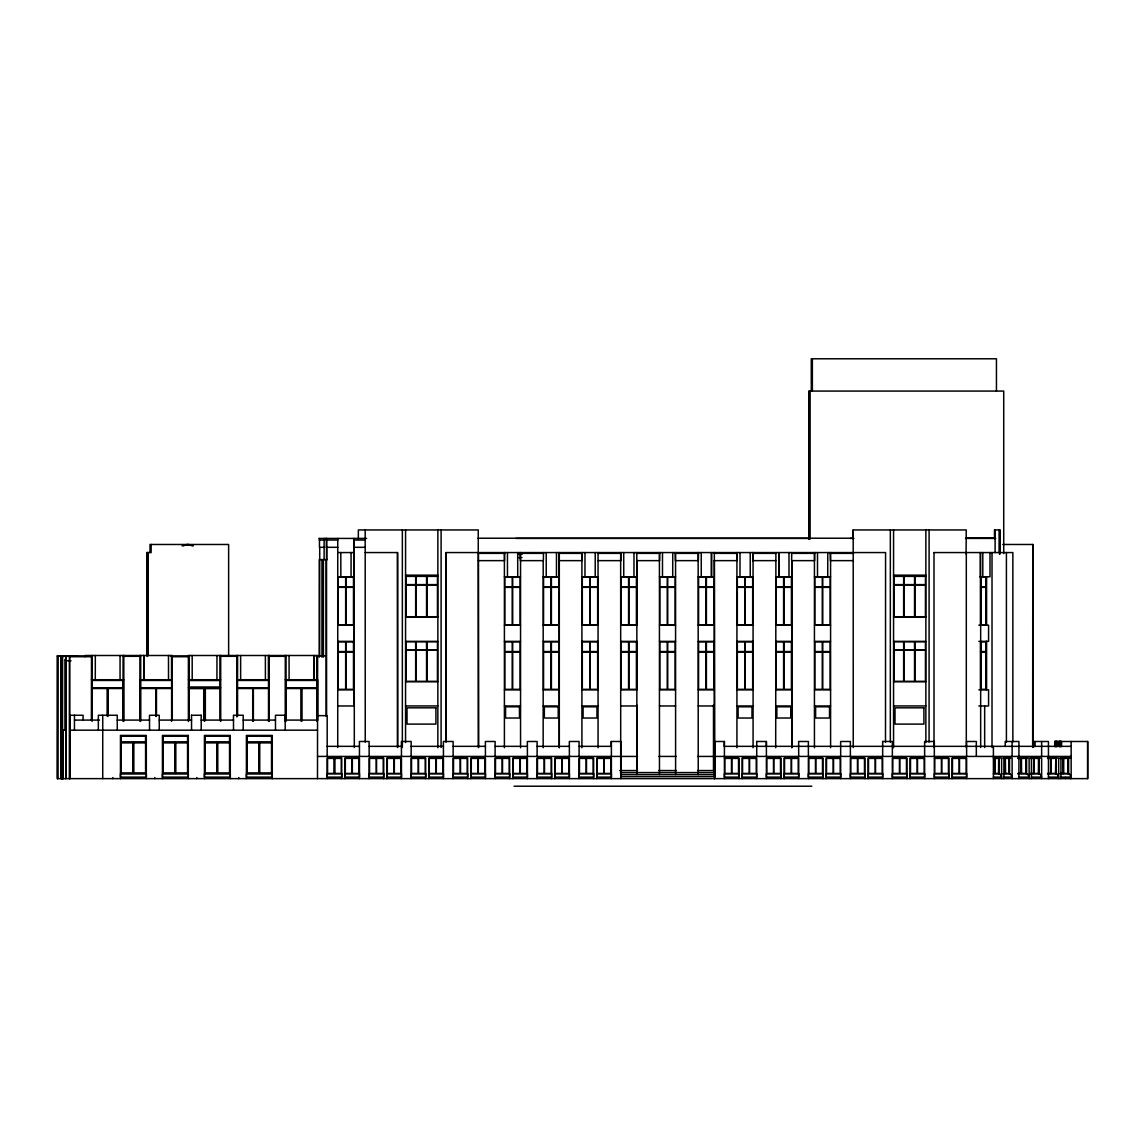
<?xml version="1.0" encoding="UTF-8"?>
<svg xmlns="http://www.w3.org/2000/svg" width="1145" height="1145" viewBox="0 0 1145 1145"><rect width="100%" height="100%" fill="white"/><g stroke="black" fill="none" stroke-linecap="round" stroke-linejoin="round"><path stroke-width="1.5" d="M147.104 655.799L147.161 552.563M147.533 655.584L147.533 552.563L147.59 655.799M147.891 655.799L147.891 552.563M150.024 552.563L150.024 544.476L228.628 544.476L228.628 655.298M1065.494 778.629L1065.58 777.426M182.112 545.764L187.208 544.476L192.303 545.764M183.114 545.764L188.224 544.476L193.319 545.764M853.168 538.651L853.168 529.949L966.237 529.949L966.094 554.008M478.037 538.222L853.268 538.222M966.094 538.021L995.105 538.021M319.212 538.422L366.629 538.422M515.894 538.422L809.959 538.422M850.349 538.422L853.927 538.422M965.55 538.422L995.678 538.422M324.407 540.039L319.212 540.039L319.269 538.422M337.804 540.039L326.067 540.039L326.067 538.422M365.255 540.039L353.877 540.039L353.948 538.422L353.891 705.964L337.746 705.964M1002.762 544.476L1032.976 544.476L1032.976 747.413M324.522 547.31L319.441 547.31L319.498 540.039M337.789 547.31L326.296 547.31L326.368 540.039M354.091 547.31L365.241 547.31M337.746 552.563L353.891 552.563M365.212 552.563L397.573 552.563L397.573 747.485L397.501 552.563M446.02 552.563L446.02 742.117L445.949 552.563L885.572 552.563L885.5 742.117M933.934 552.563L1012.867 552.563L1012.867 742.117M478.224 553.364L504.773 553.364L504.773 552.563M520.202 553.364L543.517 553.364M558.96 553.364L582.275 553.364L582.275 552.563M621.034 553.364L597.719 553.364L597.776 552.563M675.221 553.364L698.536 553.364M752.737 553.364L776.052 553.364L776.052 552.563M830.24 553.364L853.555 553.364L853.555 552.563M518.47 554.38L522.034 554.38M518.47 557.601L522.034 557.601M327.27 559.619L319.255 559.619L319.255 657.144M478.467 560.635L504.587 560.635L504.587 553.364M559.118 560.635L582.118 560.635L582.118 553.364M597.876 560.635L620.862 560.635L621.034 552.563M636.634 560.635L659.62 560.635L659.62 553.364M714.136 560.635L737.137 560.635L737.137 553.364M752.895 560.635L775.895 560.635M853.397 560.635L830.397 560.635L830.311 552.563M405.559 575.162L437.877 575.162M893.544 575.162L925.861 575.162M405.559 575.964L437.862 575.964M893.544 575.964L925.847 575.964M337.746 576.779L353.905 576.779M504.401 576.779L520.546 576.779M543.145 576.779L559.304 576.779M581.903 576.779L598.062 576.779M620.662 576.779L636.806 576.779M659.42 576.779L675.564 576.779M698.164 576.779L714.323 576.779M736.922 576.779L753.081 576.779M775.68 576.779L791.825 576.779M814.438 576.779L830.583 576.779M979.791 576.779L989.996 576.779L989.996 552.563M986.274 577.266L980.492 577.266L980.492 586.956L986.274 586.956M426.956 584.608L437.462 584.608L437.447 576.379L405.96 576.379L405.96 584.608L415.664 584.608L415.664 576.379M426.956 584.938L437.462 584.938L437.462 616.726L426.956 616.726L426.956 584.938M986.274 587.342L980.492 587.342L980.492 624.741L986.274 624.741M405.559 617.141L437.862 617.141M893.544 617.141L925.861 617.141M337.746 625.227L353.919 625.227L353.919 641.372L337.746 641.372M504.401 625.227L520.56 625.227M543.145 625.227L559.318 625.227M581.903 625.227L598.076 625.227M620.662 625.227L636.82 625.227M659.42 625.227L675.579 625.227M698.164 625.227L714.337 625.227M736.922 625.227L753.095 625.227M775.68 625.227L791.839 625.227M814.438 625.227L830.597 625.227M978.846 625.227L988.579 625.227L988.579 641.372L978.846 641.372M405.559 641.357L437.862 641.357M504.401 641.372L520.56 641.372M543.145 641.372L559.318 641.372M581.903 641.372L598.076 641.372M620.662 641.372L636.82 641.372M659.42 641.372L675.579 641.372M698.164 641.372L714.337 641.372M736.922 641.372L753.095 641.372M775.68 641.372L791.839 641.372M814.438 641.372L830.597 641.372M893.544 641.357L925.861 641.357M986.274 641.858L980.492 641.858L980.492 651.548L986.274 651.548M426.956 649.845L437.462 649.845L437.462 641.772L405.96 641.772L405.96 649.845L415.664 649.845L415.649 641.772M426.956 650.16L437.462 650.16L437.447 681.332L426.956 681.332L426.956 650.16M986.274 651.934L980.492 651.934L980.492 689.333L986.274 689.333M85.116 655.498L172.237 655.498M188.381 655.498L317.566 655.498M57.25 655.899L92.602 655.899M170.39 655.899L189.855 655.899M315.834 655.899L326.139 655.899M123.517 656.314L123.517 655.498L123.474 656.314L140.32 656.314L140.32 655.498M285.649 656.314L268.803 656.314L268.846 655.498M69.616 656.715L91.872 656.715M60.785 660.765L62.474 660.765M71.019 660.765L65.666 660.765L65.723 655.899M91.4 679.729L123.803 679.729M139.948 679.729L172.351 679.729M188.381 679.729L220.684 679.729M236.829 679.729L269.232 679.729L269.232 720.348M285.277 679.729L317.68 679.729L317.68 720.348M405.559 681.733L437.862 681.733M893.544 681.733L925.861 681.733M188.395 687.801L220.684 687.801M91.8 688.202L123.388 688.202M140.348 688.202L171.936 688.202M237.23 688.202L268.832 688.202M285.677 688.202L317.279 688.202M337.746 689.82L353.919 689.82L353.919 705.964M504.401 689.82L520.56 689.82M543.145 689.82L559.318 689.82M581.903 689.82L598.076 689.82M620.662 689.82L636.82 689.82M659.42 689.82L675.579 689.82M698.164 689.82L714.337 689.82M736.922 689.82L753.095 689.82M775.68 689.82L791.839 689.82M814.438 689.82L830.597 689.82M978.846 689.82L988.579 689.82L988.579 705.964L978.846 705.964M405.559 705.95L437.862 705.95M504.401 705.964L520.56 705.964M543.159 705.964L559.318 705.964M581.918 705.964L598.076 705.964M620.662 705.964L636.82 705.964M659.42 705.964L675.579 705.964M698.164 705.964L714.337 705.964M736.936 705.964L753.095 705.964M775.68 705.964L791.839 705.964M814.438 705.964L830.597 705.964M893.544 705.95L925.861 705.95M191.487 715.253L201.234 715.253M317.437 715.654L327.184 715.654L327.184 756.43M74.454 720.09L99.515 720.09M117.248 720.09L149.551 720.09M159.227 720.09L191.544 720.09M201.205 720.09L233.523 720.09M243.198 720.09L275.501 720.09M285.177 720.09L317.494 720.09M62.245 730.181L65.709 730.181M70.074 730.181L317.494 730.181M188.31 735.433L162.433 735.433L162.433 778.629M145.902 735.763L120.869 735.763L120.869 773.447L145.902 773.447L145.902 735.763L145.902 773.447M187.894 735.763L162.848 735.763L162.862 773.447L187.894 773.447L187.894 735.763L187.88 773.447M714.494 741.488L724.413 741.488L724.413 778.629M756.659 741.488L766.406 741.488L766.406 756.43M882.609 741.488L892.356 741.488L892.356 756.43M120.869 742.432L145.902 742.432M162.862 742.432L187.88 742.432M204.84 742.432L229.873 742.432M246.833 742.432L271.852 742.432M327.169 746.34L359.473 746.34M369.148 746.34L401.466 746.34M411.127 746.34L443.444 746.34M453.119 746.34L485.437 746.34M495.098 746.34L527.416 746.34M537.091 746.34L569.394 746.34M579.069 746.34L611.387 746.34M1071.162 746.34L724.184 746.34L724.37 741.488M317.494 756.43L637.507 756.43M658.718 756.43L676.38 756.43M697.591 756.43L1071.162 756.43M724.399 758.047L738.954 758.047L738.954 778.629M934.32 758.047L948.876 758.047L948.876 778.629M993.402 758.047L1001.617 758.047L1001.617 778.629M1002.963 758.047L1012.123 758.047L1012.123 778.629M1017.762 758.047L1029.14 758.047L1029.14 778.629M1030.257 758.047L1041.635 758.047L1041.635 778.629M1047.56 758.047L1058.667 758.047L1058.667 778.629M1060.055 758.047L1071.162 758.047M334.583 758.405L341.296 758.405L341.282 773.419L334.583 773.419L334.583 758.405L334.583 773.419M791.567 758.405L798.28 758.405L798.265 773.419L791.567 773.419M998.812 758.405L994.547 758.405L994.547 773.419L998.812 773.419M1009.303 758.405L1005.038 758.405L1005.038 773.419L1009.303 773.419M1017.905 758.405L1026.278 758.405M1030.4 758.405L1038.773 758.405M1047.575 758.405L1055.804 758.405L1055.518 773.419M1060.07 758.405L1068.285 758.405M619.831 770.556L637.507 770.556M658.718 770.556L676.38 770.556M697.591 770.556L714.365 770.556M620.676 772.574L714.509 772.574M604.259 773.419L610.958 773.419L610.958 758.405L604.259 758.405L604.259 773.419M1017.905 773.419L1026.278 773.419M1030.4 773.419L1038.773 773.419M1047.575 773.419L1055.804 773.419M1060.07 773.419L1068.285 773.419M993.33 773.791L999.9 773.791L1001.617 777.111L993.402 777.111M1002.963 773.791L1010.391 773.791L1012.123 777.111L1003.893 777.111M1017.762 773.791L1027.423 773.791L1029.14 777.111L1018.921 777.111M1030.257 773.791L1039.918 773.791L1041.635 777.111L1031.416 777.111M1047.56 773.791L1056.949 773.791L1058.667 777.111L1048.448 777.111M1060.055 773.791L1069.43 773.791L1071.162 777.111L1060.943 777.111M620.662 552.563L620.704 774.592L714.509 774.592M620.848 776.611L714.537 776.611L714.323 552.563M514.076 786.214L811.834 786.214M1070.045 778.6L1069.96 777.426M620.704 770.556L620.704 774.592M1087.564 741.488L1087.564 778.629M1071.147 741.488L1071.162 778.629M1068.571 758.047L1068.571 773.791M1068.285 758.047L1068.285 773.791M1067.999 758.405L1067.999 773.419M1063.576 758.405L1063.576 773.419M1063.433 758.405L1063.347 773.419M1063.204 758.405L1063.29 773.419M1063.061 758.405L1063.061 773.419M1061.458 746.468L1061.458 741.488L1061.229 746.468M1061.172 741.488L1060.986 746.468M1060.928 741.488L1060.742 746.468M1060.943 758.047L1060.943 778.629M1060.699 741.488L1060.513 746.468M1060.456 741.488L1060.27 746.468M1060.213 741.488L1060.041 746.468M1059.984 741.488L1059.798 746.468M1059.74 741.488L1059.554 746.468M1059.511 741.488L1059.325 746.468M1059.268 741.488L1059.082 746.468M1059.025 741.488L1058.853 746.468L1058.796 741.488M1057.365 741.488L1057.136 746.468M1057.078 741.488L1056.892 746.468M1056.835 741.488L1056.649 746.468M1056.606 741.488L1056.42 746.468M1056.363 741.488L1056.177 746.468M1056.119 741.488L1055.948 746.468M1056.076 758.047L1056.076 773.791M1055.89 741.488L1055.704 746.468M1055.79 758.047L1055.79 773.791M1055.647 741.488L1055.475 746.468M1055.418 741.488L1055.232 746.468M1055.175 741.488L1054.989 746.468M1054.931 741.488L1054.76 746.468M1054.702 746.468L1054.702 741.488L1087.75 741.488L1087.75 778.629L57.25 778.629L57.364 655.899M1051.081 758.405L1050.938 773.419M1050.867 758.405L1050.709 773.419M1050.566 758.405L1050.566 773.419M1048.448 756.43L1048.448 741.488L1034.536 741.488L1034.608 746.468M1048.448 758.047L1048.448 778.629M1041.635 741.488L1041.635 756.43M1039.059 758.047L1039.059 773.791M1038.758 758.047L1038.758 773.791M1034.751 741.488L1034.751 746.468M1034.049 758.405L1034.049 773.419M1033.835 758.405L1033.763 773.419M1033.692 758.405L1033.549 773.419M1032.776 544.476L1032.661 747.413M1031.416 758.047L1031.416 778.629M1026.564 758.047L1026.564 773.791M1026.278 758.047L1026.278 773.791M1025.992 758.405L1025.992 773.419M1021.426 758.405L1021.569 773.419M1021.283 758.405L1021.197 773.419M1021.054 758.405L1021.054 773.419M1018.921 756.43L1018.921 741.488L1005.224 741.488L1005.224 746.468M1018.921 758.047L1018.921 778.629M1012.123 741.488L1012.123 756.43M1009.532 758.047L1009.532 773.791M1009.246 758.047L1009.246 773.791M1009.017 758.405L1009.16 773.419M1006.412 552.563L1006.412 742.117M1005.367 758.405L1005.51 773.419M1005.224 758.405L1005.324 773.419M1003.721 553.593L1003.721 391.075L808.857 391.075L808.857 539.309M1003.893 758.047L1003.893 778.629M999.957 552.563L999.957 529.949L994.475 529.949L994.475 538.651M999.742 529.949L999.728 554.294M999.542 529.949L999.542 554.294M999.313 529.949L999.313 552.563M999.041 758.047L999.041 773.791M998.755 758.047L998.755 773.791M998.669 758.405L998.526 773.419M996.451 391.075L996.451 358.786L811.29 358.786L811.29 391.075M995.105 529.949L995.105 552.563M994.876 758.405L995.019 773.419M994.733 758.405L994.833 773.419M993.402 746.34L993.402 778.629M992.014 552.563L992.014 747.485M986.561 576.779L986.561 625.227M986.561 641.372L986.561 689.82M986.274 576.779L986.274 625.227M986.274 641.372L986.274 689.82M985.988 577.266L985.988 586.956M985.988 587.342L985.988 624.741M985.988 641.858L985.988 651.548M985.988 651.934L985.988 689.333M984.657 706.35L984.657 747.485M982.796 552.563L982.796 576.779M981.007 577.266L981.007 586.956M981.007 587.342L981.007 624.741M981.007 641.858L981.007 651.548M981.007 651.934L981.007 689.333M980.664 552.563L980.664 747.485M980.249 552.563L980.249 576.779M976.327 756.43L976.327 741.488L966.58 741.488L966.638 756.43M966.638 778.629L966.638 758.047L952.082 758.047L952.096 778.629M966.308 552.563L966.308 747.485M934.334 756.43L934.334 741.488L924.602 741.488L924.645 756.43M934.334 758.047L934.334 778.629M934.005 552.563L934.005 747.485M929.096 529.949L929.082 742.117M925.861 529.949L925.861 742.504M924.645 778.629L924.645 758.047L910.089 758.047L910.118 778.629M914.955 576.379L914.941 584.608L925.446 584.608L925.446 576.379L893.959 576.379L893.959 584.608L903.648 584.608L903.648 576.379M914.941 641.772L914.955 649.845L925.446 649.845L925.446 641.772L893.959 641.772L893.959 649.845L903.648 649.845L903.648 641.772M914.54 576.379L914.54 584.608L904.049 584.608L904.049 576.379M914.54 641.772L914.54 649.845L904.049 649.845L904.049 641.772M906.883 778.629L906.883 758.047L892.327 758.047L892.356 778.629M893.572 529.949L893.558 747.728M890.338 529.949L890.323 742.16M882.666 741.488L882.666 756.43M882.666 778.629L882.666 758.047L868.11 758.047L868.139 778.629M864.904 778.629L864.904 758.047L850.349 758.047L850.377 778.629M853.197 529.949L853.24 747.528M850.377 756.43L850.377 741.488L840.63 741.488L840.688 756.43M840.688 778.629L840.659 758.047L826.132 758.047L826.146 778.629M830.583 552.563L830.597 747.728M827.763 552.563L827.735 576.779M822.926 778.629L822.926 758.047L808.37 758.047L808.384 778.629M817.501 552.563L817.516 576.779M814.811 552.563L814.811 553.364L791.481 553.364L791.553 552.563M814.639 553.364L814.639 560.635L791.653 560.635L791.71 553.364M814.438 552.563L814.438 747.728M812.363 358.786L812.363 391.075M809.959 391.075L809.959 539.309M809.4 391.075L809.4 539.309M808.384 756.43L808.384 741.488L798.637 741.488L798.695 756.43M798.695 778.629L798.695 758.047L784.139 758.047L784.168 778.629M791.868 560.635L791.868 747.528M791.825 561.207L791.839 747.728M791.567 758.405L791.567 773.419M788.991 552.563L789.005 576.779M780.933 778.629L780.919 758.047L766.377 758.047L766.406 778.629M775.895 553.364L775.695 747.728M766.349 741.488L766.349 746.468M756.716 741.488L756.716 756.43M756.716 778.629L756.716 758.047L742.16 758.047L742.175 778.629M753.066 552.563L753.081 747.728M752.795 552.563L752.952 560.635M750.233 552.563L750.247 576.779M740.013 552.563L739.985 576.779M737.294 552.563L737.294 553.364L713.979 553.364L714.036 552.563M736.922 552.563L736.936 747.728M714.723 741.488L714.723 778.629M714.365 560.635L714.537 778.629M713.492 705.091L713.492 770.556M701.241 552.563L701.255 576.779M698.536 552.563L698.378 560.635L675.378 560.635L675.292 552.563M698.164 552.563L698.221 774.592M675.564 552.563L675.607 774.592M672.745 552.563L672.716 576.779M662.497 552.563L662.483 576.779M659.792 552.563L659.792 553.364L636.463 553.364L636.534 552.563M659.42 552.563L659.463 774.592M636.849 560.635L636.849 774.592M636.806 552.563L636.806 625.227M636.806 641.372L636.806 689.82M636.792 705.062L636.792 771.029M633.986 552.563L633.972 576.779M623.724 552.563L623.753 576.779M620.876 778.629L621.077 741.488L611.158 741.488L611.158 746.468M611.387 741.488L611.387 756.43M611.387 778.629L611.387 758.047L596.831 758.047L596.846 778.629M598.048 552.563L598.062 747.728M595.228 552.563L595.214 576.779M593.625 778.629L593.625 758.047L579.069 758.047L579.084 778.629M584.995 552.563L584.966 576.779M581.903 552.563L581.918 747.728M579.084 756.43L579.084 741.488L569.337 741.488L569.394 756.43M569.394 778.629L569.394 758.047L554.838 758.047L554.867 778.629M559.304 552.563L559.304 747.728M559.189 553.364L559.275 747.528M559.018 552.563L559.018 553.364M556.47 552.563L556.456 576.779M551.632 778.629L551.632 758.047L537.077 758.047L537.105 778.629M546.222 552.563L546.237 576.779M543.517 552.563L543.36 560.635L520.36 560.635L520.202 552.563M543.202 560.635L543.159 747.728M537.105 756.43L537.105 741.488L527.358 741.488L527.416 756.43M527.416 778.629L527.416 758.047L512.86 758.047L512.888 778.629M520.546 552.563L520.56 747.728M517.697 552.563L517.726 576.779M509.654 778.629L509.654 758.047L495.098 758.047L495.112 778.629M507.464 552.563L507.478 576.779M504.401 552.563L504.401 747.728M495.112 756.43L495.112 741.488L485.38 741.488L485.437 756.43M485.437 778.629L485.437 758.047L470.881 758.047L470.896 778.629M478.467 553.364L478.653 747.528M478.324 747.485L478.252 529.949L358.356 529.949L358.356 538.651M467.661 778.629L467.661 758.047L453.105 758.047L453.134 778.629M453.134 756.43L453.134 741.488L443.387 741.488L443.444 756.43M443.444 778.629L443.444 758.047L428.888 758.047L428.917 778.629M441.111 529.949L441.097 747.513M437.862 529.949L437.848 747.728M426.956 576.379L426.956 584.608M426.956 641.772L426.956 649.845M426.555 576.379L426.555 584.608L416.064 584.608L416.064 576.379M426.555 641.772L426.555 649.845L416.064 649.845L416.064 641.772M425.682 778.629L425.682 758.047L411.127 758.047L411.155 778.629M411.155 756.43L411.155 741.488L401.408 741.488L401.466 756.43M405.573 529.949L405.559 742.504M402.353 529.949L402.353 747.513M401.466 778.629L401.466 758.047L386.91 758.047L386.924 778.629M383.704 778.629L383.704 758.047L369.148 758.047L369.162 778.629M369.162 756.43L369.105 741.488L359.416 741.488L359.473 756.43M365.183 529.949L365.241 742.132M359.473 778.629L359.473 758.047L344.917 758.047L344.946 778.629M354.163 540.039L354.32 747.485M351.071 552.563L351.057 576.779M341.711 778.629L341.711 758.047L327.155 758.047L327.184 778.629M340.809 552.563L340.838 576.779M337.746 538.422L337.732 747.485M326.754 538.422L326.754 559.619M326.525 547.31L326.583 715.324M326.096 559.619L326.139 716.369M324.121 538.422L324.121 559.619M323.405 559.619L323.405 657.144M321.945 559.619L321.945 657.144M319.727 547.31L319.655 656.343M317.609 655.899L317.494 778.629M317.265 719.947L317.279 680.13L285.677 680.13L285.677 719.947M316.95 721.379L316.95 688.517L301.793 688.517L301.793 721.379M316.864 655.498L316.864 679.729M301.478 688.202L301.478 719.947M301.149 721.379L301.149 688.517L286.007 688.517L286.007 721.379M289.07 655.498L289.084 679.729M286.035 655.498L286.021 679.729M285.649 655.498L285.606 656.314M285.277 655.498L285.32 721.393M285.191 730.181L285.191 715.253L275.458 715.253L275.501 730.181M272.281 778.629L272.267 735.433L246.404 735.433L246.404 778.629M269.132 655.498L269.175 721.393M268.832 719.947L268.832 680.13L237.23 680.13L237.23 716.412M268.417 655.498L268.402 679.729M268.502 721.379L268.502 688.517L253.36 688.517L253.36 721.379M265.382 655.498L265.397 679.729M259.342 742.432L259.342 773.447M253.031 688.202L253.031 719.947M252.716 721.379L252.716 688.517L237.559 688.517L237.559 716.197M243.212 730.181L243.212 715.253L233.465 715.253L233.523 730.181M240.622 655.498L240.65 679.729M238.818 777.584L238.79 778.629M237.602 655.498L237.573 679.729M237.201 655.498L237.158 656.314L220.37 656.314L220.412 655.498M236.829 655.498L236.829 716.813M230.288 778.629L230.274 735.433L204.425 735.433L204.425 778.629M220.684 655.498L220.727 721.393M219.969 655.498L219.954 679.729M219.883 720.52L219.883 688.603L205.341 688.603L205.341 720.52M217.35 742.432L217.35 773.447M216.963 655.498L216.935 679.729M204.54 687.801L204.54 721.35M203.724 720.52L203.724 688.603L189.197 688.603L189.197 720.52M201.177 715.253L201.234 730.181M196.84 777.584L196.797 778.629M192.174 655.498L192.203 679.729M191.544 715.253L191.544 730.181M189.154 655.498L189.154 679.729M188.753 655.899L188.71 656.715L171.922 656.715L171.965 655.899M188.395 655.899L188.381 721.479M188.295 735.433L188.31 778.629M175.371 742.432L175.371 773.447M172.237 655.899L172.28 720.033M171.936 719.947L171.936 680.13L140.348 680.13L140.348 719.947M171.535 655.498L171.535 679.729M171.621 721.379L171.621 688.517L156.464 688.517L156.464 716.197M168.487 655.498L168.515 679.729M159.241 730.181L159.241 715.253L149.494 715.253L149.551 730.181M156.149 688.202L156.149 716.412M155.82 716.197L155.82 688.517L140.678 688.517L140.678 721.379M154.818 777.584L154.861 778.629M151.126 544.476L151.126 552.563L146.789 552.563L146.789 655.799M146.331 778.629L146.302 735.433L120.454 735.433L120.454 778.629M143.755 655.498L143.755 679.729M143.74 655.498L143.74 679.729M140.706 655.498L140.692 679.729M139.948 655.498L139.991 721.393M133.392 742.432L133.392 773.447M123.803 655.498L123.846 721.393M123.402 719.947L123.388 680.13L91.8 680.13L91.8 719.947M123.087 655.498L123.073 679.729M123.073 721.379L123.073 688.517L107.916 688.517L107.916 716.197M120.068 655.498L120.053 679.729M117.262 730.181L117.262 715.253L98.341 715.253L98.341 730.181M112.868 777.584L112.84 778.629M107.601 688.202L107.601 716.412M107.272 716.197L107.272 688.517L92.115 688.517L92.13 721.379M102.735 715.253L102.735 778.629M95.321 655.498L95.293 679.729M92.244 655.498L92.244 679.729M91.872 655.899L91.829 656.715M91.5 655.498L91.4 720.348M85.002 655.899L85.002 656.715M83.084 720.234L83.084 715.253L70.074 715.253L70.074 778.629M77.474 655.899L59.941 655.899M74.454 715.253L74.454 730.181M69.616 655.899L69.616 778.629M69.487 655.899L69.487 778.629M66.009 656.386L66.038 778.629M65.852 655.899L65.823 778.629M64.921 659.448L64.921 730.181M63.29 655.899L63.147 656.715M62.589 655.899L62.503 778.629M62.216 655.899L62.259 778.629M62.131 655.899L61.944 778.629M61.844 655.899L61.73 778.629M61.63 655.899L61.515 778.629M61.415 655.899L61.286 778.629M61.186 655.899L61.071 778.629L60.971 655.899M57.708 655.899L57.708 778.629M57.608 655.899L57.622 778.629M345.661 577.266L338.147 577.266L338.161 586.956L345.661 586.956L345.661 577.266M353.49 577.266L345.99 577.266L345.99 586.956L353.49 586.956L353.49 577.266M512.316 577.266L504.802 577.266L504.802 586.956L512.316 586.956L512.316 577.266M520.145 577.266L512.631 577.266L512.631 586.956L520.145 586.956L520.145 577.266M551.06 577.266L543.56 577.266L543.56 586.956L551.06 586.956L551.06 577.266M558.903 577.266L551.389 577.266L551.389 586.956L558.903 586.956L558.889 577.266M589.818 577.266L582.304 577.266L582.304 586.956L589.818 586.956L589.818 577.266M597.647 577.266L590.147 577.266L590.147 586.956L597.647 586.956L597.647 577.266M628.576 577.266L621.062 577.266L621.062 586.956L628.576 586.956L628.576 577.266M636.405 577.266L628.891 577.266L628.891 586.956L636.405 586.956L636.405 577.266M667.335 577.266L659.821 577.266L659.821 586.956L667.335 586.956L667.335 577.266M675.164 577.266L667.649 577.266L667.649 586.956L675.164 586.956L675.164 577.266M706.079 577.266L698.579 577.266L698.579 586.956L706.079 586.956L706.079 577.266M713.922 577.266L706.408 577.266L706.408 586.956L713.922 586.956L713.908 577.266M744.837 577.266L737.323 577.266L737.323 586.956L744.837 586.956L744.837 577.266M752.666 577.266L745.166 577.266L745.166 586.956L752.666 586.956L752.666 577.266M783.595 577.266L776.081 577.266L776.081 586.956L783.595 586.956L783.595 577.266M791.424 577.266L783.91 577.266L783.924 586.956L791.424 586.956L791.424 577.266M822.353 577.266L814.839 577.266L814.839 586.956L822.353 586.956L822.353 577.266M830.182 577.266L822.668 577.266L822.668 586.956L830.182 586.956L830.182 577.266M415.664 584.938L405.96 584.938L405.974 616.726L415.664 616.726L415.664 584.938M426.555 584.938L416.064 584.938L416.064 616.726L426.555 616.726L426.555 584.938M903.648 584.938L893.959 584.938L893.959 616.726L903.648 616.726L903.648 584.938M914.54 584.938L904.049 584.938L904.049 616.726L914.54 616.726L914.54 584.938M925.446 584.938L914.941 584.938L914.941 616.726L925.446 616.726L925.446 584.938M345.661 587.342L338.147 587.342L338.147 624.741L345.661 624.741L345.661 587.342M353.49 587.342L345.99 587.342L345.99 624.741L353.49 624.741L353.49 587.342M512.316 587.342L504.802 587.342L504.802 624.741L512.316 624.741L512.316 587.342M520.145 587.342L512.631 587.342L512.631 624.741L520.145 624.741L520.145 587.342M551.06 587.342L543.56 587.342L543.56 624.741L551.06 624.741L551.06 587.342M558.903 587.342L551.389 587.342L551.389 624.741L558.903 624.741L558.889 587.342M589.818 587.342L582.304 587.342L582.318 624.741L589.818 624.741L589.818 587.342M597.647 587.342L590.147 587.342L590.147 624.741L597.647 624.741L597.647 587.342M628.576 587.342L621.062 587.342L621.062 624.741L628.576 624.741L628.576 587.342M636.405 587.342L628.891 587.342L628.891 624.741L636.405 624.741L636.405 587.342M667.335 587.342L659.821 587.342L659.821 624.741L667.335 624.741L667.335 587.342M675.164 587.342L667.649 587.342L667.649 624.741L675.164 624.741L675.164 587.342M706.079 587.342L698.579 587.342L698.579 624.741L706.079 624.741L706.079 587.342M713.922 587.342L706.408 587.342L706.408 624.741L713.922 624.741L713.922 587.342M744.837 587.342L737.323 587.342L737.323 624.741L744.837 624.741L744.837 587.342M752.666 587.342L745.166 587.342L745.166 624.741L752.666 624.741L752.666 587.342M783.595 587.342L776.081 587.342L776.081 624.741L783.595 624.741L783.595 587.342M791.424 587.342L783.91 587.342L783.924 624.741L791.424 624.741L791.424 587.342M822.353 587.342L814.839 587.342L814.839 624.741L822.353 624.741L822.353 587.342M830.182 587.342L822.668 587.342L822.668 624.741L830.182 624.741L830.182 587.342M345.661 641.858L338.147 641.858L338.161 651.548L345.661 651.548L345.661 641.858M353.49 641.858L345.99 641.858L345.99 651.548L353.49 651.548L353.49 641.858M512.316 641.858L504.802 641.858L504.802 651.548L512.316 651.548L512.316 641.858M520.145 641.858L512.631 641.858L512.631 651.548L520.145 651.548L520.145 641.858M551.06 641.858L543.56 641.858L543.56 651.548L551.06 651.548L551.06 641.858M558.903 641.858L551.389 641.858L551.389 651.548L558.903 651.548L558.903 641.858M589.818 641.858L582.304 641.858L582.318 651.548L589.818 651.548L589.818 641.858M597.647 641.858L590.147 641.858L590.147 651.548L597.647 651.548L597.647 641.858M628.576 641.858L621.062 641.858L621.062 651.548L628.576 651.548L628.576 641.858M636.405 641.858L628.891 641.858L628.891 651.548L636.405 651.548L636.405 641.858M667.335 641.858L659.821 641.858L659.821 651.548L667.335 651.548L667.335 641.858M675.164 641.858L667.649 641.858L667.649 651.548L675.164 651.548L675.164 641.858M706.079 641.858L698.579 641.858L698.579 651.548L706.079 651.548L706.079 641.858M713.922 641.858L706.408 641.858L706.408 651.548L713.922 651.548L713.908 641.858M744.837 641.858L737.323 641.858L737.323 651.548L744.837 651.548L744.837 641.858M752.666 641.858L745.166 641.858L745.166 651.548L752.666 651.548L752.666 641.858M783.595 641.858L776.081 641.858L776.081 651.548L783.595 651.548L783.595 641.858M791.424 641.858L783.91 641.858L783.924 651.548L791.424 651.548L791.424 641.858M822.353 641.858L814.839 641.858L814.839 651.548L822.353 651.548L822.353 641.858M830.182 641.858L822.668 641.858L822.668 651.548L830.182 651.548L830.182 641.858M415.664 650.16L405.96 650.16L405.974 681.332L415.664 681.332L415.664 650.16M426.555 650.16L416.064 650.16L416.064 681.332L426.555 681.332L426.555 650.16M903.648 650.16L893.959 650.16L893.959 681.332L903.648 681.332L903.648 650.16M914.54 650.16L904.049 650.16L904.049 681.332L914.54 681.332L914.54 650.16M925.446 650.16L914.941 650.16L914.941 681.332L925.446 681.332L925.446 650.16M345.661 651.934L338.147 651.934L338.161 689.333L345.661 689.333L345.661 651.934M353.49 651.934L345.99 651.934L345.99 689.333L353.49 689.333L353.49 651.934M512.316 651.934L504.802 651.934L504.802 689.333L512.316 689.333L512.316 651.934M520.145 651.934L512.631 651.934L512.631 689.333L520.145 689.333L520.145 651.934M551.06 651.934L543.56 651.934L543.56 689.333L551.06 689.333L551.06 651.934M558.903 651.934L551.389 651.934L551.389 689.333L558.903 689.333L558.903 651.934M589.818 651.934L582.304 651.934L582.318 689.333L589.818 689.333L589.818 651.934M597.647 651.934L590.147 651.934L590.147 689.333L597.647 689.333L597.647 651.934M628.576 651.934L621.062 651.934L621.062 689.333L628.576 689.333L628.576 651.934M636.405 651.934L628.891 651.934L628.891 689.333L636.405 689.333L636.405 651.934M667.335 651.934L659.821 651.934L659.821 689.333L667.335 689.333L667.335 651.934M675.164 651.934L667.649 651.934L667.649 689.333L675.164 689.333L675.164 651.934M706.079 651.934L698.579 651.934L698.579 689.333L706.079 689.333L706.079 651.934M713.922 651.934L706.408 651.934L706.408 689.333L713.922 689.333L713.908 651.934M744.837 651.934L737.323 651.934L737.337 689.333L744.837 689.333L744.837 651.934M752.666 651.934L745.166 651.934L745.166 689.333L752.666 689.333L752.666 651.934M783.595 651.934L776.081 651.934L776.081 689.333L783.595 689.333L783.595 651.934M791.424 651.934L783.91 651.934L783.91 689.333L791.424 689.333L791.424 651.934M822.353 651.934L814.839 651.934L814.839 689.333L822.353 689.333L822.353 651.934M830.182 651.934L822.668 651.934L822.668 689.333L830.182 689.333L830.182 651.934M123.073 680.445L92.115 680.445L92.115 687.873L123.073 687.873L123.073 680.445M171.621 680.445L140.678 680.445L140.678 687.873L171.621 687.873L171.621 680.445M219.883 680.531L189.197 680.531L189.197 686.986L219.883 686.986L219.883 680.531M268.502 680.445L237.559 680.445L237.559 687.873L268.502 687.873L268.502 680.445M316.95 680.445L286.007 680.445L286.007 687.873L316.95 687.873L316.95 680.445M519.472 706.794L505.575 706.794L505.575 718.029L519.472 718.029L519.458 706.794M558.216 706.794L544.333 706.794L544.333 718.029L558.216 718.029L558.216 706.794M596.974 706.794L583.091 706.794L583.091 718.029L596.974 718.029L596.974 706.794M751.993 706.794L738.11 706.794L738.11 718.029L751.993 718.029L751.993 706.794M790.751 706.794L776.854 706.794L776.854 718.029L790.751 718.029L790.751 706.794M829.51 706.794L815.612 706.794L815.612 718.029L829.51 718.029L829.51 706.794M435.916 707.825L407.019 707.825L407.019 724.098L435.916 724.098L435.916 707.825M923.915 707.825L895.004 707.825L895.004 724.098L923.915 724.098L923.915 707.825M229.873 735.763L204.84 735.763L204.84 773.447L229.873 773.447L229.873 735.763M271.852 735.763L246.819 735.763L246.819 773.447L271.852 773.447L271.852 735.763M145.587 736.035L121.198 736.035L121.198 742.175L145.587 742.175L145.572 736.035M187.565 736.035L163.177 736.035L163.177 742.175L187.565 742.175L187.565 736.035M229.544 736.035L205.17 736.035L205.17 742.175L229.544 742.175L229.544 736.035M271.537 736.035L247.148 736.035L247.148 742.175L271.537 742.175L271.537 736.035M133.063 742.704L121.198 742.704L121.198 773.19L133.063 773.19L133.063 742.704M145.587 742.704L133.707 742.704L133.707 773.19L145.587 773.19L145.587 742.704M175.056 742.704L163.177 742.704L163.177 773.19L175.056 773.19L175.042 742.704M187.565 742.704L175.686 742.704L175.7 773.19L187.565 773.19L187.565 742.704M217.035 742.704L205.17 742.704L205.17 773.19L217.035 773.19L217.035 742.704M229.544 742.704L217.679 742.704L217.679 773.19L229.544 773.19L229.544 742.704M259.013 742.704L247.148 742.704L247.148 773.19L259.013 773.19L259.013 742.704M271.537 742.704L259.657 742.704L259.657 773.19L271.537 773.19L271.537 742.704M334.268 758.405L327.556 758.405L327.556 773.419L334.268 773.419L334.268 758.405M352.03 758.405L345.332 758.405L345.332 773.419L352.03 773.419L352.03 758.405M359.058 758.405L352.345 758.405L352.345 773.419L359.058 773.419L359.058 758.405M376.247 758.405L369.549 758.405L369.549 773.419L376.247 773.419L376.247 758.405M383.274 758.405L376.576 758.405L376.576 773.419L383.274 773.419L383.274 758.405M394.009 758.405L387.311 758.405L387.311 773.419L394.009 773.419L394.009 758.405M401.036 758.405L394.338 758.405L394.338 773.419L401.036 773.419L401.036 758.405M418.24 758.405L411.527 758.405L411.527 773.419L418.24 773.419L418.24 758.405M425.253 758.405L418.555 758.405L418.555 773.419L425.253 773.419L425.253 758.405M436.002 758.405L429.289 758.405L429.289 773.419L436.002 773.419L436.002 758.405M443.015 758.405L436.317 758.405L436.317 773.419L443.015 773.419L443.015 758.405M460.218 758.405L453.52 758.405L453.52 773.419L460.218 773.419L460.218 758.405M467.246 758.405L460.533 758.405L460.548 773.419L467.246 773.419L467.246 758.405M477.98 758.405L471.282 758.405L471.282 773.419L477.98 773.419L477.98 758.405M485.008 758.405L478.295 758.405L478.309 773.419L485.008 773.419L485.008 758.405M502.197 758.405L495.499 758.405L495.499 773.419L502.197 773.419L502.197 758.405M509.224 758.405L502.526 758.405L502.526 773.419L509.224 773.419L509.224 758.405M519.959 758.405L513.261 758.405L513.261 773.419L519.959 773.419L519.959 758.405M526.986 758.405L520.288 758.405L520.288 773.419L526.986 773.419L526.986 758.405M544.19 758.405L537.477 758.405L537.477 773.419L544.19 773.419L544.19 758.405M551.217 758.405L544.505 758.405L544.505 773.419L551.217 773.419L551.217 758.405M561.952 758.405L555.253 758.405L555.253 773.419L561.952 773.419L561.952 758.405M568.979 758.405L562.267 758.405L562.267 773.419L568.979 773.419L568.979 758.405M586.168 758.405L579.47 758.405L579.47 773.419L586.168 773.419L586.168 758.405M593.196 758.405L586.498 758.405L586.498 773.419L593.196 773.419L593.196 758.405M603.93 758.405L597.232 758.405L597.232 773.419L603.93 773.419L603.93 758.405M731.498 758.405L724.799 758.405L724.799 773.419L731.498 773.419L731.498 758.405M738.525 758.405L731.827 758.405L731.827 773.419L738.525 773.419L738.525 758.405M749.259 758.405L742.561 758.405L742.561 773.419L749.259 773.419L749.259 758.405M756.287 758.405L749.589 758.405L749.589 773.419L756.287 773.419L756.287 758.405M773.49 758.405L766.778 758.405L766.792 773.419L773.49 773.419L773.49 758.405M780.518 758.405L773.805 758.405L773.805 773.419L780.518 773.419L780.504 758.405M791.252 758.405L784.54 758.405L784.554 773.419L791.252 773.419L791.252 758.405M815.469 758.405L808.771 758.405L808.771 773.419L815.469 773.419L815.469 758.405M822.496 758.405L815.798 758.405L815.798 773.419L822.496 773.419L822.496 758.405M833.231 758.405L826.533 758.405L826.533 773.419L833.231 773.419L833.231 758.405M840.258 758.405L833.56 758.405L833.56 773.419L840.258 773.419L840.258 758.405M857.462 758.405L850.749 758.405L850.749 773.419L857.462 773.419L857.448 758.405M864.475 758.405L857.777 758.405L857.777 773.419L864.475 773.419L864.475 758.405M875.224 758.405L868.511 758.405L868.511 773.419L875.224 773.419L875.224 758.405M882.237 758.405L875.539 758.405L875.539 773.419L882.237 773.419L882.237 758.405M899.44 758.405L892.742 758.405L892.742 773.419L899.44 773.419L899.44 758.405M906.468 758.405L899.755 758.405L899.77 773.419L906.468 773.419L906.468 758.405M917.202 758.405L910.504 758.405L910.504 773.419L917.202 773.419L917.202 758.405M924.23 758.405L917.517 758.405L917.517 773.419L924.23 773.419L924.23 758.405M941.419 758.405L934.721 758.405L934.721 773.419L941.419 773.419L941.419 758.405M948.446 758.405L941.748 758.405L941.748 773.419L948.446 773.419L948.446 758.405M959.181 758.405L952.483 758.405L952.483 773.419L959.181 773.419L959.181 758.405M966.208 758.405L959.51 758.405L959.51 773.419L966.208 773.419L966.208 758.405M146.317 773.791L120.468 773.791L120.483 777.111L146.331 777.111L146.317 773.791M188.295 773.791L162.447 773.791L162.475 777.111L188.31 777.111L188.295 773.791M230.274 773.791L204.44 773.791L204.454 777.111L230.288 777.111L230.274 773.791M272.267 773.791L246.418 773.791L246.447 777.111L272.281 777.111L272.267 773.791M341.697 773.791L327.155 773.791L327.184 777.111L341.711 777.111L341.697 773.791M359.458 773.791L344.917 773.791L344.946 777.111L359.473 777.111L359.458 773.791M383.689 773.791L369.148 773.791L369.162 777.111L383.704 777.111L383.689 773.791M401.451 773.791L386.91 773.791L386.924 777.111L401.466 777.111L401.451 773.791M425.668 773.791L411.127 773.791L411.155 777.111L425.682 777.111L425.668 773.791M443.43 773.791L428.888 773.791L428.917 777.111L443.444 777.111L443.43 773.791M467.661 773.791L453.105 773.791L453.134 777.111L467.661 777.111L467.661 773.791M485.423 773.791L470.881 773.791L470.896 777.111L485.437 777.111L485.423 773.791M509.639 773.791L495.098 773.791L495.112 777.111L509.654 777.111L509.639 773.791M527.401 773.791L512.86 773.791L512.888 777.111L527.416 777.111L527.401 773.791M551.618 773.791L537.077 773.791L537.105 777.111L551.632 777.111L551.618 773.791M569.38 773.791L554.838 773.791L554.867 777.111L569.394 777.111L569.38 773.791M593.611 773.791L579.069 773.791L579.084 777.111L593.625 777.111L593.611 773.791M611.373 773.791L596.831 773.791L596.846 777.111L611.387 777.111L611.373 773.791M738.94 773.791L724.399 773.791L724.413 777.111L738.954 777.111L738.94 773.791M756.702 773.791L742.16 773.791L742.175 777.111L756.716 777.111L756.702 773.791M780.919 773.791L766.377 773.791L766.406 777.111L780.933 777.111L780.919 773.791M798.68 773.791L784.139 773.791L784.168 777.111L798.695 777.111L798.68 773.791M822.912 773.791L808.37 773.791L808.384 777.111L822.926 777.111L822.912 773.791M840.673 773.791L826.132 773.791L826.146 777.111L840.688 777.111L840.673 773.791M864.89 773.791L850.349 773.791L850.377 777.111L864.904 777.111L864.89 773.791M882.652 773.791L868.11 773.791L868.139 777.111L882.666 777.111L882.652 773.791M906.869 773.791L892.327 773.791L892.356 777.111L906.883 777.111L906.869 773.791M924.63 773.791L910.089 773.791L910.118 777.111L924.645 777.111L924.63 773.791M948.861 773.791L934.32 773.791L934.334 777.111L948.876 777.111L948.861 773.791M966.623 773.791L952.082 773.791L952.096 777.111L966.638 777.111L966.623 773.791M1038.629 773.419L1038.629 758.405L1038.486 773.419M778.772 576.779L778.772 552.563L778.743 576.779M711.503 576.779L711.503 552.563L711.474 576.779M313.844 679.729L313.844 655.498L313.816 679.729M63.218 778.629L63.218 730.181L63.118 778.629"/></g></svg>
